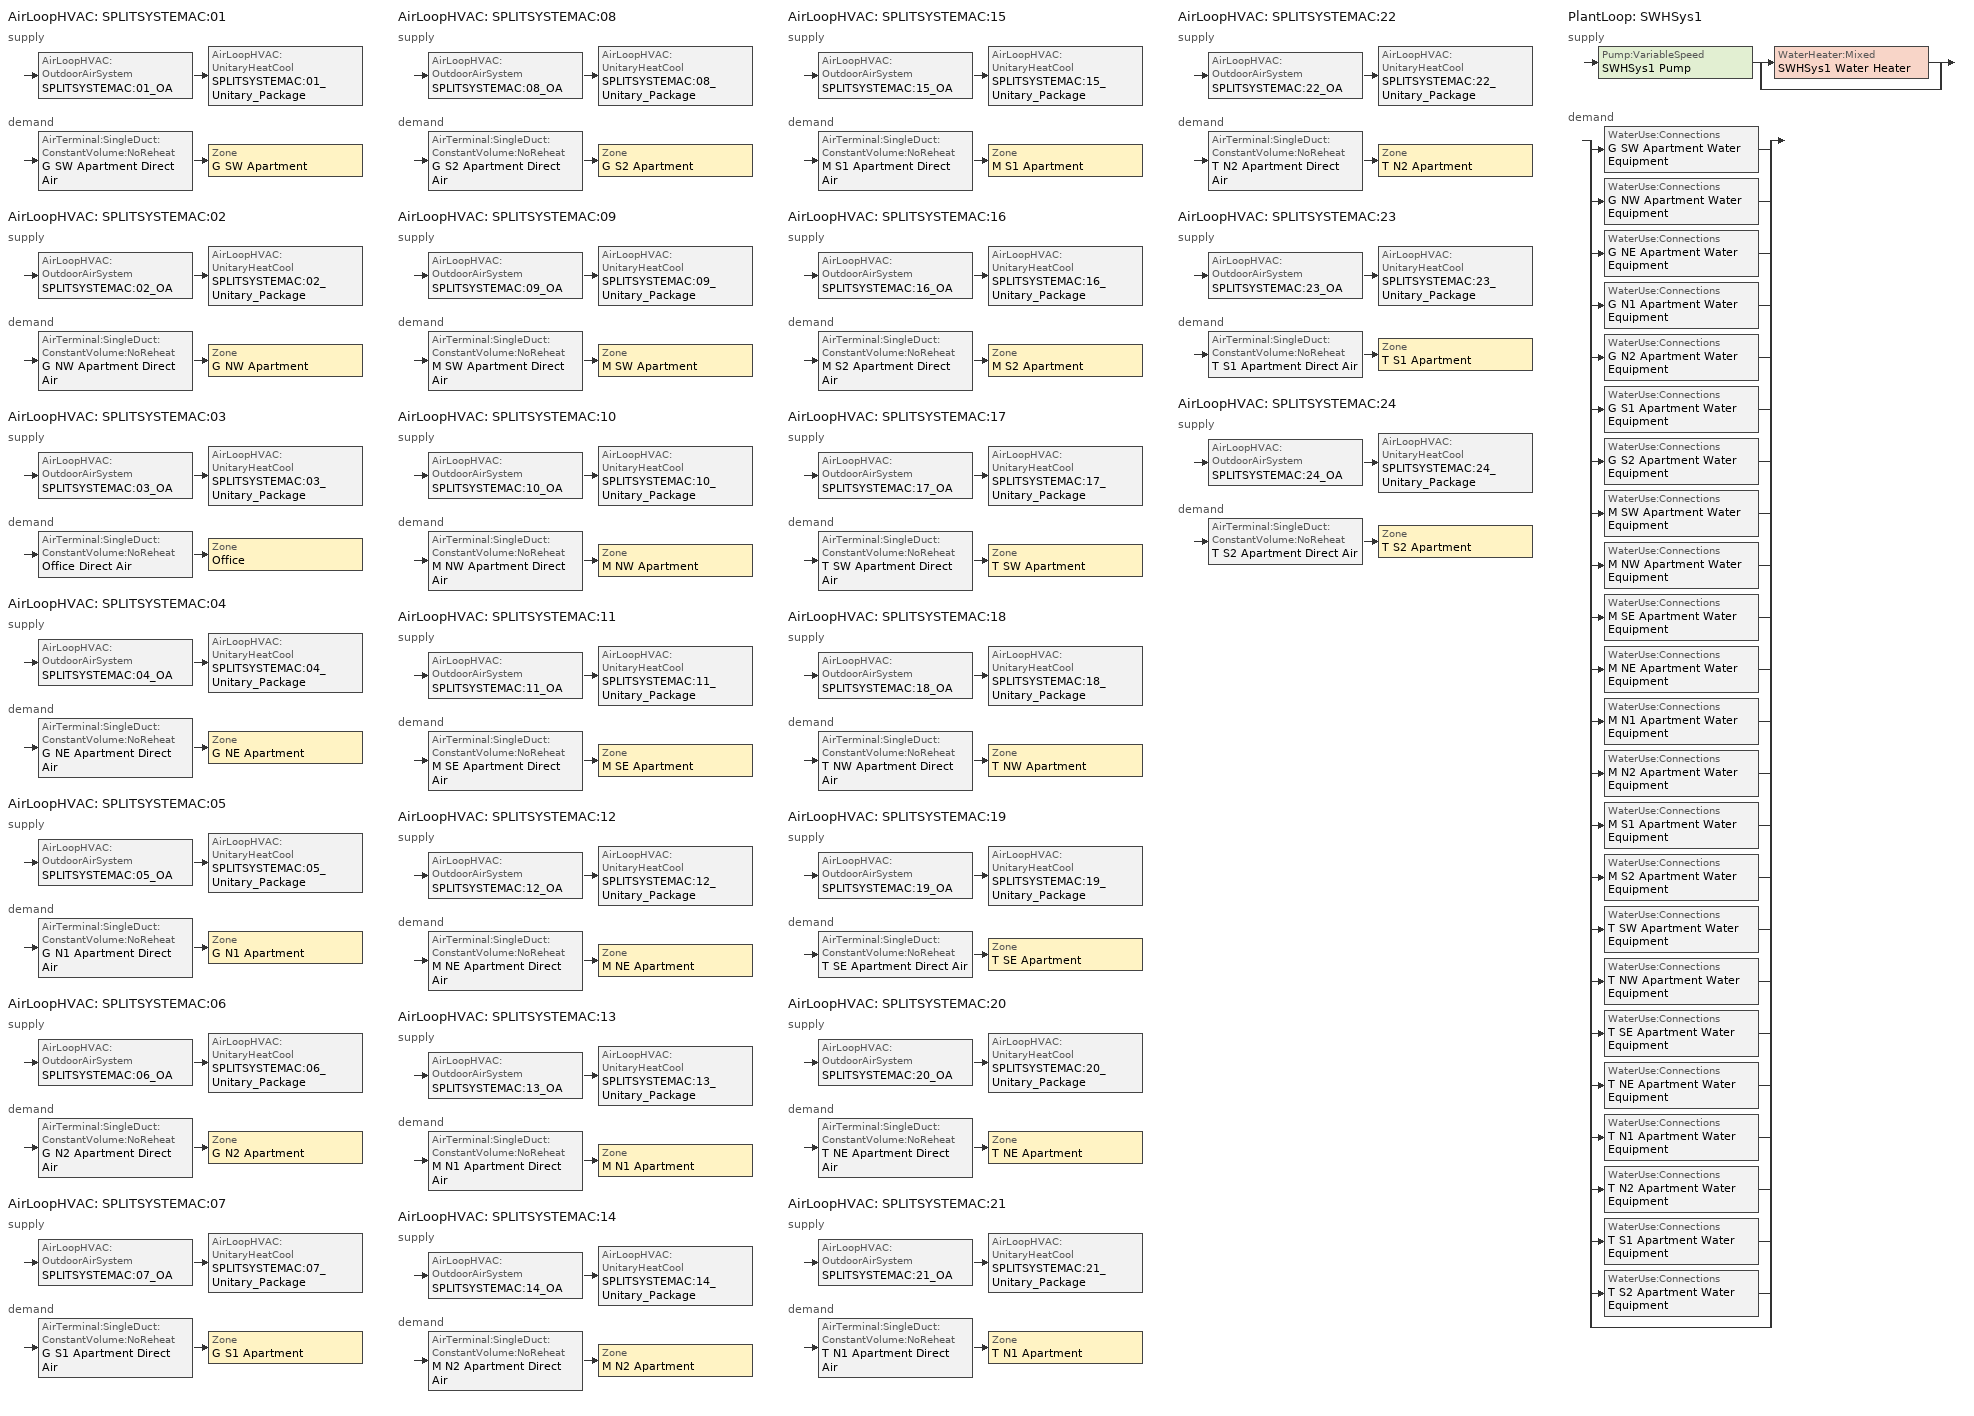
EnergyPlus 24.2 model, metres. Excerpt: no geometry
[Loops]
AirLoopHVAC 'SPLITSYSTEMAC:01'
 supply: AirLoopHVAC:OutdoorAirSystem 'SPLITSYSTEMAC:01_OA' > AirLoopHVAC:UnitaryHeatCool 'SPLITSYSTEMAC:01_Unitary_Package'
 demand: AirTerminal:SingleDuct:ConstantVolume:NoReheat 'G SW Apartment Direct Air' > Zone 'G SW Apartment'
AirLoopHVAC 'SPLITSYSTEMAC:02'
 supply: AirLoopHVAC:OutdoorAirSystem 'SPLITSYSTEMAC:02_OA' > AirLoopHVAC:UnitaryHeatCool 'SPLITSYSTEMAC:02_Unitary_Package'
 demand: AirTerminal:SingleDuct:ConstantVolume:NoReheat 'G NW Apartment Direct Air' > Zone 'G NW Apartment'
AirLoopHVAC 'SPLITSYSTEMAC:03'
 supply: AirLoopHVAC:OutdoorAirSystem 'SPLITSYSTEMAC:03_OA' > AirLoopHVAC:UnitaryHeatCool 'SPLITSYSTEMAC:03_Unitary_Package'
 demand: AirTerminal:SingleDuct:ConstantVolume:NoReheat 'Office Direct Air' > Zone 'Office'
AirLoopHVAC 'SPLITSYSTEMAC:04'
 supply: AirLoopHVAC:OutdoorAirSystem 'SPLITSYSTEMAC:04_OA' > AirLoopHVAC:UnitaryHeatCool 'SPLITSYSTEMAC:04_Unitary_Package'
 demand: AirTerminal:SingleDuct:ConstantVolume:NoReheat 'G NE Apartment Direct Air' > Zone 'G NE Apartment'
AirLoopHVAC 'SPLITSYSTEMAC:05'
 supply: AirLoopHVAC:OutdoorAirSystem 'SPLITSYSTEMAC:05_OA' > AirLoopHVAC:UnitaryHeatCool 'SPLITSYSTEMAC:05_Unitary_Package'
 demand: AirTerminal:SingleDuct:ConstantVolume:NoReheat 'G N1 Apartment Direct Air' > Zone 'G N1 Apartment'
AirLoopHVAC 'SPLITSYSTEMAC:06'
 supply: AirLoopHVAC:OutdoorAirSystem 'SPLITSYSTEMAC:06_OA' > AirLoopHVAC:UnitaryHeatCool 'SPLITSYSTEMAC:06_Unitary_Package'
 demand: AirTerminal:SingleDuct:ConstantVolume:NoReheat 'G N2 Apartment Direct Air' > Zone 'G N2 Apartment'
AirLoopHVAC 'SPLITSYSTEMAC:07'
 supply: AirLoopHVAC:OutdoorAirSystem 'SPLITSYSTEMAC:07_OA' > AirLoopHVAC:UnitaryHeatCool 'SPLITSYSTEMAC:07_Unitary_Package'
 demand: AirTerminal:SingleDuct:ConstantVolume:NoReheat 'G S1 Apartment Direct Air' > Zone 'G S1 Apartment'
AirLoopHVAC 'SPLITSYSTEMAC:08'
 supply: AirLoopHVAC:OutdoorAirSystem 'SPLITSYSTEMAC:08_OA' > AirLoopHVAC:UnitaryHeatCool 'SPLITSYSTEMAC:08_Unitary_Package'
 demand: AirTerminal:SingleDuct:ConstantVolume:NoReheat 'G S2 Apartment Direct Air' > Zone 'G S2 Apartment'
AirLoopHVAC 'SPLITSYSTEMAC:09'
 supply: AirLoopHVAC:OutdoorAirSystem 'SPLITSYSTEMAC:09_OA' > AirLoopHVAC:UnitaryHeatCool 'SPLITSYSTEMAC:09_Unitary_Package'
 demand: AirTerminal:SingleDuct:ConstantVolume:NoReheat 'M SW Apartment Direct Air' > Zone 'M SW Apartment'
AirLoopHVAC 'SPLITSYSTEMAC:10'
 supply: AirLoopHVAC:OutdoorAirSystem 'SPLITSYSTEMAC:10_OA' > AirLoopHVAC:UnitaryHeatCool 'SPLITSYSTEMAC:10_Unitary_Package'
 demand: AirTerminal:SingleDuct:ConstantVolume:NoReheat 'M NW Apartment Direct Air' > Zone 'M NW Apartment'
AirLoopHVAC 'SPLITSYSTEMAC:11'
 supply: AirLoopHVAC:OutdoorAirSystem 'SPLITSYSTEMAC:11_OA' > AirLoopHVAC:UnitaryHeatCool 'SPLITSYSTEMAC:11_Unitary_Package'
 demand: AirTerminal:SingleDuct:ConstantVolume:NoReheat 'M SE Apartment Direct Air' > Zone 'M SE Apartment'
AirLoopHVAC 'SPLITSYSTEMAC:12'
 supply: AirLoopHVAC:OutdoorAirSystem 'SPLITSYSTEMAC:12_OA' > AirLoopHVAC:UnitaryHeatCool 'SPLITSYSTEMAC:12_Unitary_Package'
 demand: AirTerminal:SingleDuct:ConstantVolume:NoReheat 'M NE Apartment Direct Air' > Zone 'M NE Apartment'
AirLoopHVAC 'SPLITSYSTEMAC:13'
 supply: AirLoopHVAC:OutdoorAirSystem 'SPLITSYSTEMAC:13_OA' > AirLoopHVAC:UnitaryHeatCool 'SPLITSYSTEMAC:13_Unitary_Package'
 demand: AirTerminal:SingleDuct:ConstantVolume:NoReheat 'M N1 Apartment Direct Air' > Zone 'M N1 Apartment'
AirLoopHVAC 'SPLITSYSTEMAC:14'
 supply: AirLoopHVAC:OutdoorAirSystem 'SPLITSYSTEMAC:14_OA' > AirLoopHVAC:UnitaryHeatCool 'SPLITSYSTEMAC:14_Unitary_Package'
 demand: AirTerminal:SingleDuct:ConstantVolume:NoReheat 'M N2 Apartment Direct Air' > Zone 'M N2 Apartment'
AirLoopHVAC 'SPLITSYSTEMAC:15'
 supply: AirLoopHVAC:OutdoorAirSystem 'SPLITSYSTEMAC:15_OA' > AirLoopHVAC:UnitaryHeatCool 'SPLITSYSTEMAC:15_Unitary_Package'
 demand: AirTerminal:SingleDuct:ConstantVolume:NoReheat 'M S1 Apartment Direct Air' > Zone 'M S1 Apartment'
AirLoopHVAC 'SPLITSYSTEMAC:16'
 supply: AirLoopHVAC:OutdoorAirSystem 'SPLITSYSTEMAC:16_OA' > AirLoopHVAC:UnitaryHeatCool 'SPLITSYSTEMAC:16_Unitary_Package'
 demand: AirTerminal:SingleDuct:ConstantVolume:NoReheat 'M S2 Apartment Direct Air' > Zone 'M S2 Apartment'
AirLoopHVAC 'SPLITSYSTEMAC:17'
 supply: AirLoopHVAC:OutdoorAirSystem 'SPLITSYSTEMAC:17_OA' > AirLoopHVAC:UnitaryHeatCool 'SPLITSYSTEMAC:17_Unitary_Package'
 demand: AirTerminal:SingleDuct:ConstantVolume:NoReheat 'T SW Apartment Direct Air' > Zone 'T SW Apartment'
AirLoopHVAC 'SPLITSYSTEMAC:18'
 supply: AirLoopHVAC:OutdoorAirSystem 'SPLITSYSTEMAC:18_OA' > AirLoopHVAC:UnitaryHeatCool 'SPLITSYSTEMAC:18_Unitary_Package'
 demand: AirTerminal:SingleDuct:ConstantVolume:NoReheat 'T NW Apartment Direct Air' > Zone 'T NW Apartment'
AirLoopHVAC 'SPLITSYSTEMAC:19'
 supply: AirLoopHVAC:OutdoorAirSystem 'SPLITSYSTEMAC:19_OA' > AirLoopHVAC:UnitaryHeatCool 'SPLITSYSTEMAC:19_Unitary_Package'
 demand: AirTerminal:SingleDuct:ConstantVolume:NoReheat 'T SE Apartment Direct Air' > Zone 'T SE Apartment'
AirLoopHVAC 'SPLITSYSTEMAC:20'
 supply: AirLoopHVAC:OutdoorAirSystem 'SPLITSYSTEMAC:20_OA' > AirLoopHVAC:UnitaryHeatCool 'SPLITSYSTEMAC:20_Unitary_Package'
 demand: AirTerminal:SingleDuct:ConstantVolume:NoReheat 'T NE Apartment Direct Air' > Zone 'T NE Apartment'
AirLoopHVAC 'SPLITSYSTEMAC:21'
 supply: AirLoopHVAC:OutdoorAirSystem 'SPLITSYSTEMAC:21_OA' > AirLoopHVAC:UnitaryHeatCool 'SPLITSYSTEMAC:21_Unitary_Package'
 demand: AirTerminal:SingleDuct:ConstantVolume:NoReheat 'T N1 Apartment Direct Air' > Zone 'T N1 Apartment'
AirLoopHVAC 'SPLITSYSTEMAC:22'
 supply: AirLoopHVAC:OutdoorAirSystem 'SPLITSYSTEMAC:22_OA' > AirLoopHVAC:UnitaryHeatCool 'SPLITSYSTEMAC:22_Unitary_Package'
 demand: AirTerminal:SingleDuct:ConstantVolume:NoReheat 'T N2 Apartment Direct Air' > Zone 'T N2 Apartment'
AirLoopHVAC 'SPLITSYSTEMAC:23'
 supply: AirLoopHVAC:OutdoorAirSystem 'SPLITSYSTEMAC:23_OA' > AirLoopHVAC:UnitaryHeatCool 'SPLITSYSTEMAC:23_Unitary_Package'
 demand: AirTerminal:SingleDuct:ConstantVolume:NoReheat 'T S1 Apartment Direct Air' > Zone 'T S1 Apartment'
AirLoopHVAC 'SPLITSYSTEMAC:24'
 supply: AirLoopHVAC:OutdoorAirSystem 'SPLITSYSTEMAC:24_OA' > AirLoopHVAC:UnitaryHeatCool 'SPLITSYSTEMAC:24_Unitary_Package'
 demand: AirTerminal:SingleDuct:ConstantVolume:NoReheat 'T S2 Apartment Direct Air' > Zone 'T S2 Apartment'
PlantLoop 'SWHSys1'
 supply: Pump:VariableSpeed 'SWHSys1 Pump' > split
  | WaterHeater:Mixed 'SWHSys1 Water Heater'
  | bypass
 demand: split
  | WaterUse:Connections 'G SW Apartment Water Equipment'
  | WaterUse:Connections 'G NW Apartment Water Equipment'
  | WaterUse:Connections 'G NE Apartment Water Equipment'
  | WaterUse:Connections 'G N1 Apartment Water Equipment'
  | WaterUse:Connections 'G N2 Apartment Water Equipment'
  | WaterUse:Connections 'G S1 Apartment Water Equipment'
  | WaterUse:Connections 'G S2 Apartment Water Equipment'
  | WaterUse:Connections 'M SW Apartment Water Equipment'
  | WaterUse:Connections 'M NW Apartment Water Equipment'
  | WaterUse:Connections 'M SE Apartment Water Equipment'
  | WaterUse:Connections 'M NE Apartment Water Equipment'
  | WaterUse:Connections 'M N1 Apartment Water Equipment'
  | WaterUse:Connections 'M N2 Apartment Water Equipment'
  | WaterUse:Connections 'M S1 Apartment Water Equipment'
  | WaterUse:Connections 'M S2 Apartment Water Equipment'
  | WaterUse:Connections 'T SW Apartment Water Equipment'
  | WaterUse:Connections 'T NW Apartment Water Equipment'
  | WaterUse:Connections 'T SE Apartment Water Equipment'
  | WaterUse:Connections 'T NE Apartment Water Equipment'
  | WaterUse:Connections 'T N1 Apartment Water Equipment'
  | WaterUse:Connections 'T N2 Apartment Water Equipment'
  | WaterUse:Connections 'T S1 Apartment Water Equipment'
  | WaterUse:Connections 'T S2 Apartment Water Equipment'
  | bypass
[AirLoopHVAC] Design supply air flow rate=Autosize
SPLITSYSTEMAC:01; SPLITSYSTEMAC:02; SPLITSYSTEMAC:03; SPLITSYSTEMAC:04; SPLITSYSTEMAC:05; SPLITSYSTEMAC:06; SPLITSYSTEMAC:07; SPLITSYSTEMAC:08; SPLITSYSTEMAC:09; SPLITSYSTEMAC:10; SPLITSYSTEMAC:11; SPLITSYSTEMAC:12; SPLITSYSTEMAC:13; SPLITSYSTEMAC:14; SPLITSYSTEMAC:15; SPLITSYSTEMAC:16; SPLITSYSTEMAC:17; SPLITSYSTEMAC:18; SPLITSYSTEMAC:19; SPLITSYSTEMAC:20; SPLITSYSTEMAC:21; SPLITSYSTEMAC:22; SPLITSYSTEMAC:23; SPLITSYSTEMAC:24
[AirLoopHVAC:UnitaryHeatCool] Availability schedule=ALWAYS_ON; Cooling supply air flow rate=Autosize; Dehumidification control type=None; Fan placement=BlowThrough; Heating supply air flow rate=Autosize; Maximum supply air temperature=Autosize; No load supply air flow rate=Autosize
Name | Controlling zone or thermostat location | Cooling coil | Heating coil | Supply air fan operating mode schedule | Supply fan
SPLITSYSTEMAC:01_Unitary_Package | G SW Apartment | SPLITSYSTEMAC:01_Unitary_Package_CoolCoil | SPLITSYSTEMAC:01_Unitary_Package_HeatCoil | Apt_Operation | SPLITSYSTEMAC:01_Unitary_Package_fan
SPLITSYSTEMAC:02_Unitary_Package | G NW Apartment | SPLITSYSTEMAC:02_Unitary_Package_CoolCoil | SPLITSYSTEMAC:02_Unitary_Package_HeatCoil | Apt_Operation | SPLITSYSTEMAC:02_Unitary_Package_fan
SPLITSYSTEMAC:03_Unitary_Package | Office | SPLITSYSTEMAC:03_Unitary_Package_CoolCoil | SPLITSYSTEMAC:03_Unitary_Package_HeatCoil | Office_Operation | SPLITSYSTEMAC:03_Unitary_Package_fan
SPLITSYSTEMAC:04_Unitary_Package | G NE Apartment | SPLITSYSTEMAC:04_Unitary_Package_CoolCoil | SPLITSYSTEMAC:04_Unitary_Package_HeatCoil | Apt_Operation | SPLITSYSTEMAC:04_Unitary_Package_fan
SPLITSYSTEMAC:05_Unitary_Package | G N1 Apartment | SPLITSYSTEMAC:05_Unitary_Package_CoolCoil | SPLITSYSTEMAC:05_Unitary_Package_HeatCoil | Apt_Operation | SPLITSYSTEMAC:05_Unitary_Package_fan
SPLITSYSTEMAC:06_Unitary_Package | G N2 Apartment | SPLITSYSTEMAC:06_Unitary_Package_CoolCoil | SPLITSYSTEMAC:06_Unitary_Package_HeatCoil | Apt_Operation | SPLITSYSTEMAC:06_Unitary_Package_fan
SPLITSYSTEMAC:07_Unitary_Package | G S1 Apartment | SPLITSYSTEMAC:07_Unitary_Package_CoolCoil | SPLITSYSTEMAC:07_Unitary_Package_HeatCoil | Apt_Operation | SPLITSYSTEMAC:07_Unitary_Package_fan
SPLITSYSTEMAC:08_Unitary_Package | G S2 Apartment | SPLITSYSTEMAC:08_Unitary_Package_CoolCoil | SPLITSYSTEMAC:08_Unitary_Package_HeatCoil | Apt_Operation | SPLITSYSTEMAC:08_Unitary_Package_fan
SPLITSYSTEMAC:09_Unitary_Package | M SW Apartment | SPLITSYSTEMAC:09_Unitary_Package_CoolCoil | SPLITSYSTEMAC:09_Unitary_Package_HeatCoil | Apt_Operation | SPLITSYSTEMAC:09_Unitary_Package_fan
SPLITSYSTEMAC:10_Unitary_Package | M NW Apartment | SPLITSYSTEMAC:10_Unitary_Package_CoolCoil | SPLITSYSTEMAC:10_Unitary_Package_HeatCoil | Apt_Operation | SPLITSYSTEMAC:10_Unitary_Package_fan
SPLITSYSTEMAC:11_Unitary_Package | M SE Apartment | SPLITSYSTEMAC:11_Unitary_Package_CoolCoil | SPLITSYSTEMAC:11_Unitary_Package_HeatCoil | Apt_Operation | SPLITSYSTEMAC:11_Unitary_Package_fan
SPLITSYSTEMAC:12_Unitary_Package | M NE Apartment | SPLITSYSTEMAC:12_Unitary_Package_CoolCoil | SPLITSYSTEMAC:12_Unitary_Package_HeatCoil | Apt_Operation | SPLITSYSTEMAC:12_Unitary_Package_fan
SPLITSYSTEMAC:13_Unitary_Package | M N1 Apartment | SPLITSYSTEMAC:13_Unitary_Package_CoolCoil | SPLITSYSTEMAC:13_Unitary_Package_HeatCoil | Apt_Operation | SPLITSYSTEMAC:13_Unitary_Package_fan
SPLITSYSTEMAC:14_Unitary_Package | M N2 Apartment | SPLITSYSTEMAC:14_Unitary_Package_CoolCoil | SPLITSYSTEMAC:14_Unitary_Package_HeatCoil | Apt_Operation | SPLITSYSTEMAC:14_Unitary_Package_fan
SPLITSYSTEMAC:15_Unitary_Package | M S1 Apartment | SPLITSYSTEMAC:15_Unitary_Package_CoolCoil | SPLITSYSTEMAC:15_Unitary_Package_HeatCoil | Apt_Operation | SPLITSYSTEMAC:15_Unitary_Package_fan
SPLITSYSTEMAC:16_Unitary_Package | M S2 Apartment | SPLITSYSTEMAC:16_Unitary_Package_CoolCoil | SPLITSYSTEMAC:16_Unitary_Package_HeatCoil | Apt_Operation | SPLITSYSTEMAC:16_Unitary_Package_fan
SPLITSYSTEMAC:17_Unitary_Package | T SW Apartment | SPLITSYSTEMAC:17_Unitary_Package_CoolCoil | SPLITSYSTEMAC:17_Unitary_Package_HeatCoil | Apt_Operation | SPLITSYSTEMAC:17_Unitary_Package_fan
SPLITSYSTEMAC:18_Unitary_Package | T NW Apartment | SPLITSYSTEMAC:18_Unitary_Package_CoolCoil | SPLITSYSTEMAC:18_Unitary_Package_HeatCoil | Apt_Operation | SPLITSYSTEMAC:18_Unitary_Package_fan
SPLITSYSTEMAC:19_Unitary_Package | T SE Apartment | SPLITSYSTEMAC:19_Unitary_Package_CoolCoil | SPLITSYSTEMAC:19_Unitary_Package_HeatCoil | Apt_Operation | SPLITSYSTEMAC:19_Unitary_Package_fan
SPLITSYSTEMAC:20_Unitary_Package | T NE Apartment | SPLITSYSTEMAC:20_Unitary_Package_CoolCoil | SPLITSYSTEMAC:20_Unitary_Package_HeatCoil | Apt_Operation | SPLITSYSTEMAC:20_Unitary_Package_fan
SPLITSYSTEMAC:21_Unitary_Package | T N1 Apartment | SPLITSYSTEMAC:21_Unitary_Package_CoolCoil | SPLITSYSTEMAC:21_Unitary_Package_HeatCoil | Apt_Operation | SPLITSYSTEMAC:21_Unitary_Package_fan
SPLITSYSTEMAC:22_Unitary_Package | T N2 Apartment | SPLITSYSTEMAC:22_Unitary_Package_CoolCoil | SPLITSYSTEMAC:22_Unitary_Package_HeatCoil | Apt_Operation | SPLITSYSTEMAC:22_Unitary_Package_fan
SPLITSYSTEMAC:23_Unitary_Package | T S1 Apartment | SPLITSYSTEMAC:23_Unitary_Package_CoolCoil | SPLITSYSTEMAC:23_Unitary_Package_HeatCoil | Apt_Operation | SPLITSYSTEMAC:23_Unitary_Package_fan
SPLITSYSTEMAC:24_Unitary_Package | T S2 Apartment | SPLITSYSTEMAC:24_Unitary_Package_CoolCoil | SPLITSYSTEMAC:24_Unitary_Package_HeatCoil | Apt_Operation | SPLITSYSTEMAC:24_Unitary_Package_fan
[AirTerminal:SingleDuct:ConstantVolume:NoReheat] Availability schedule=ALWAYS_ON; Maximum air flow rate=Autosize
G N1 Apartment Direct Air; G N2 Apartment Direct Air; G NE Apartment Direct Air; G NW Apartment Direct Air; G S1 Apartment Direct Air; G S2 Apartment Direct Air; G SW Apartment Direct Air; M N1 Apartment Direct Air; M N2 Apartment Direct Air; M NE Apartment Direct Air; M NW Apartment Direct Air; M S1 Apartment Direct Air; M S2 Apartment Direct Air; M SE Apartment Direct Air; M SW Apartment Direct Air; Office Direct Air; T N1 Apartment Direct Air; T N2 Apartment Direct Air; T NE Apartment Direct Air; T NW Apartment Direct Air; T S1 Apartment Direct Air; T S2 Apartment Direct Air; T SE Apartment Direct Air; T SW Apartment Direct Air
[Coil:Cooling:DX:SingleSpeed] 2023 rated evaporator fan power per volume flow rate=934.4; Availability schedule=ALWAYS_ON; Energy input ratio function of flow fraction curve=ConstantCubic; Energy input ratio function of temperature curve=Cool-EIR-fT; Gross rated cooling cop=3.66668; Gross rated sensible heat ratio=Autosize; Gross rated total cooling capacity=Autosize; Part load fraction correlation curve=Cool-PLF-fPLR; Rated air flow rate=Autosize; Total cooling capacity function of flow fraction curve=ConstantCubic; Total cooling capacity function of temperature curve=Cool-Cap-fT
SPLITSYSTEMAC:01_Unitary_Package_CoolCoil; SPLITSYSTEMAC:02_Unitary_Package_CoolCoil; SPLITSYSTEMAC:03_Unitary_Package_CoolCoil; SPLITSYSTEMAC:04_Unitary_Package_CoolCoil; SPLITSYSTEMAC:05_Unitary_Package_CoolCoil; SPLITSYSTEMAC:06_Unitary_Package_CoolCoil; SPLITSYSTEMAC:07_Unitary_Package_CoolCoil; SPLITSYSTEMAC:08_Unitary_Package_CoolCoil; SPLITSYSTEMAC:09_Unitary_Package_CoolCoil; SPLITSYSTEMAC:10_Unitary_Package_CoolCoil; SPLITSYSTEMAC:11_Unitary_Package_CoolCoil; SPLITSYSTEMAC:12_Unitary_Package_CoolCoil; SPLITSYSTEMAC:13_Unitary_Package_CoolCoil; SPLITSYSTEMAC:14_Unitary_Package_CoolCoil; SPLITSYSTEMAC:15_Unitary_Package_CoolCoil; SPLITSYSTEMAC:16_Unitary_Package_CoolCoil; SPLITSYSTEMAC:17_Unitary_Package_CoolCoil; SPLITSYSTEMAC:18_Unitary_Package_CoolCoil; SPLITSYSTEMAC:19_Unitary_Package_CoolCoil; SPLITSYSTEMAC:20_Unitary_Package_CoolCoil; SPLITSYSTEMAC:21_Unitary_Package_CoolCoil; SPLITSYSTEMAC:22_Unitary_Package_CoolCoil; SPLITSYSTEMAC:23_Unitary_Package_CoolCoil; SPLITSYSTEMAC:24_Unitary_Package_CoolCoil
[Coil:Heating:Fuel] Availability schedule=ALWAYS_ON; Burner efficiency=0.8; Fuel type=NaturalGas; Nominal capacity=Autosize
SPLITSYSTEMAC:01_Unitary_Package_HeatCoil; SPLITSYSTEMAC:02_Unitary_Package_HeatCoil; SPLITSYSTEMAC:03_Unitary_Package_HeatCoil; SPLITSYSTEMAC:04_Unitary_Package_HeatCoil; SPLITSYSTEMAC:05_Unitary_Package_HeatCoil; SPLITSYSTEMAC:06_Unitary_Package_HeatCoil; SPLITSYSTEMAC:07_Unitary_Package_HeatCoil; SPLITSYSTEMAC:08_Unitary_Package_HeatCoil; SPLITSYSTEMAC:09_Unitary_Package_HeatCoil; SPLITSYSTEMAC:10_Unitary_Package_HeatCoil; SPLITSYSTEMAC:11_Unitary_Package_HeatCoil; SPLITSYSTEMAC:12_Unitary_Package_HeatCoil; SPLITSYSTEMAC:13_Unitary_Package_HeatCoil; SPLITSYSTEMAC:14_Unitary_Package_HeatCoil; SPLITSYSTEMAC:15_Unitary_Package_HeatCoil; SPLITSYSTEMAC:16_Unitary_Package_HeatCoil; SPLITSYSTEMAC:17_Unitary_Package_HeatCoil; SPLITSYSTEMAC:18_Unitary_Package_HeatCoil; SPLITSYSTEMAC:19_Unitary_Package_HeatCoil; SPLITSYSTEMAC:20_Unitary_Package_HeatCoil; SPLITSYSTEMAC:21_Unitary_Package_HeatCoil; SPLITSYSTEMAC:22_Unitary_Package_HeatCoil; SPLITSYSTEMAC:23_Unitary_Package_HeatCoil; SPLITSYSTEMAC:24_Unitary_Package_HeatCoil
[Controller:OutdoorAir] Economizer control action type=ModulateFlow; Economizer control type=NoEconomizer; Economizer maximum limit dry bulb temperature=28; Economizer maximum limit enthalpy=64000; Economizer minimum limit dry bulb temperature=-100; Lockout type=NoLockout; Maximum outdoor air flow rate=Autosize; Minimum limit type=FixedMinimum; Minimum outdoor air flow rate=Autosize
Name | Minimum outdoor air schedule
SPLITSYSTEMAC:01_OA_Controller; SPLITSYSTEMAC:02_OA_Controller; SPLITSYSTEMAC:04_OA_Controller; SPLITSYSTEMAC:05_OA_Controller; SPLITSYSTEMAC:06_OA_Controller; SPLITSYSTEMAC:07_OA_Controller; SPLITSYSTEMAC:08_OA_Controller; SPLITSYSTEMAC:09_OA_Controller; SPLITSYSTEMAC:10_OA_Controller; SPLITSYSTEMAC:11_OA_Controller; SPLITSYSTEMAC:12_OA_Controller; SPLITSYSTEMAC:13_OA_Controller; SPLITSYSTEMAC:14_OA_Controller; SPLITSYSTEMAC:15_OA_Controller; SPLITSYSTEMAC:16_OA_Controller; SPLITSYSTEMAC:17_OA_Controller; SPLITSYSTEMAC:18_OA_Controller; SPLITSYSTEMAC:19_OA_Controller; SPLITSYSTEMAC:20_OA_Controller; SPLITSYSTEMAC:21_OA_Controller; SPLITSYSTEMAC:22_OA_Controller; SPLITSYSTEMAC:23_OA_Controller; SPLITSYSTEMAC:24_OA_Controller | MinOA_Sched
SPLITSYSTEMAC:03_OA_Controller | Office_Operation
[DesignSpecification:OutdoorAir]
Name | Outdoor air flow per person | Outdoor air flow per zone | Outdoor air flow per zone floor area | Outdoor air method
SZ DSOA G N1 Apartment; SZ DSOA G N2 Apartment; SZ DSOA G NE Apartment; SZ DSOA G NW Apartment; SZ DSOA G S1 Apartment; SZ DSOA G S2 Apartment; SZ DSOA G SW Apartment; SZ DSOA M N1 Apartment; SZ DSOA M N2 Apartment; SZ DSOA M NE Apartment; SZ DSOA M NW Apartment; SZ DSOA M S1 Apartment; SZ DSOA M S2 Apartment; SZ DSOA M SE Apartment; SZ DSOA M SW Apartment; SZ DSOA T N1 Apartment; SZ DSOA T N2 Apartment; SZ DSOA T NE Apartment; SZ DSOA T NW Apartment; SZ DSOA T S1 Apartment; SZ DSOA T S2 Apartment; SZ DSOA T SE Apartment; SZ DSOA T SW Apartment | 0 | 0.04248 | 0 | Flow/Zone
SZ DSOA Office | 0.01 |  |  | Flow/Person
[Fan:OnOff] Availability schedule=ALWAYS_ON; End use subcategory=Unitary Fans; Fan total efficiency=0.53625; Maximum flow rate=Autosize; Motor efficiency=0.825; Motor in airstream fraction=1; Pressure rise=622
SPLITSYSTEMAC:01_Unitary_Package_fan; SPLITSYSTEMAC:02_Unitary_Package_fan; SPLITSYSTEMAC:03_Unitary_Package_fan; SPLITSYSTEMAC:04_Unitary_Package_fan; SPLITSYSTEMAC:05_Unitary_Package_fan; SPLITSYSTEMAC:06_Unitary_Package_fan; SPLITSYSTEMAC:07_Unitary_Package_fan; SPLITSYSTEMAC:08_Unitary_Package_fan; SPLITSYSTEMAC:09_Unitary_Package_fan; SPLITSYSTEMAC:10_Unitary_Package_fan; SPLITSYSTEMAC:11_Unitary_Package_fan; SPLITSYSTEMAC:12_Unitary_Package_fan; SPLITSYSTEMAC:13_Unitary_Package_fan; SPLITSYSTEMAC:14_Unitary_Package_fan; SPLITSYSTEMAC:15_Unitary_Package_fan; SPLITSYSTEMAC:16_Unitary_Package_fan; SPLITSYSTEMAC:17_Unitary_Package_fan; SPLITSYSTEMAC:18_Unitary_Package_fan; SPLITSYSTEMAC:19_Unitary_Package_fan; SPLITSYSTEMAC:20_Unitary_Package_fan; SPLITSYSTEMAC:21_Unitary_Package_fan; SPLITSYSTEMAC:22_Unitary_Package_fan; SPLITSYSTEMAC:23_Unitary_Package_fan; SPLITSYSTEMAC:24_Unitary_Package_fan
[PlantEquipmentList]
SWHSys1 Equipment List: SWHSys1 Water Heater, WaterHeater:Mixed
[PlantEquipmentOperation:HeatingLoad]
SWHSys1 Operation Scheme: Load range 1 lower limit=0; Load range 1 upper limit=1e+15; Range 1 equipment list=SWHSys1 Equipment List
[PlantEquipmentOperationSchemes]
SWHSys1 Loop Operation Scheme List: Control scheme 1=SWHSys1 Operation Scheme; Control scheme 1 schedule=ALWAYS_ON
[PlantLoop]
SWHSys1: Fluid type=Water; Load distribution scheme=Optimal; Maximum loop flow rate=Autosize; Maximum loop temperature=60; Minimum loop flow rate=0; Minimum loop temperature=10; Plant equipment operation scheme=SWHSys1 Loop Operation Scheme List; Plant loop volume=Autocalculate
[Pump:VariableSpeed]
SWHSys1 Pump: Design maximum flow rate=Autosize; Design minimum flow rate=0; Design power consumption=Autosize; Design pump head=0.01; Fraction of motor inefficiencies to fluid stream=0; Motor efficiency=1; Pump control type=Intermittent; Coefficient 1 of the part load performance curve=0; Coefficient 2 of the part load performance curve=1; Coefficient 3 of the part load performance curve=0; Coefficient 4 of the part load performance curve=0
[SetpointManager:MixedAir] Control variable=Temperature
Name | Setpoint node or nodelist
SPLITSYSTEMAC:01_OAMixed Air Temp Manager | OA-SPLITSYSTEMAC:01_Unitary_PackageNode
SPLITSYSTEMAC:02_OAMixed Air Temp Manager | OA-SPLITSYSTEMAC:02_Unitary_PackageNode
SPLITSYSTEMAC:03_OAMixed Air Temp Manager | OA-SPLITSYSTEMAC:03_Unitary_PackageNode
SPLITSYSTEMAC:04_OAMixed Air Temp Manager | OA-SPLITSYSTEMAC:04_Unitary_PackageNode
SPLITSYSTEMAC:05_OAMixed Air Temp Manager | OA-SPLITSYSTEMAC:05_Unitary_PackageNode
SPLITSYSTEMAC:06_OAMixed Air Temp Manager | OA-SPLITSYSTEMAC:06_Unitary_PackageNode
SPLITSYSTEMAC:07_OAMixed Air Temp Manager | OA-SPLITSYSTEMAC:07_Unitary_PackageNode
SPLITSYSTEMAC:08_OAMixed Air Temp Manager | OA-SPLITSYSTEMAC:08_Unitary_PackageNode
SPLITSYSTEMAC:09_OAMixed Air Temp Manager | OA-SPLITSYSTEMAC:09_Unitary_PackageNode
SPLITSYSTEMAC:10_OAMixed Air Temp Manager | OA-SPLITSYSTEMAC:10_Unitary_PackageNode
SPLITSYSTEMAC:11_OAMixed Air Temp Manager | OA-SPLITSYSTEMAC:11_Unitary_PackageNode
SPLITSYSTEMAC:12_OAMixed Air Temp Manager | OA-SPLITSYSTEMAC:12_Unitary_PackageNode
SPLITSYSTEMAC:13_OAMixed Air Temp Manager | OA-SPLITSYSTEMAC:13_Unitary_PackageNode
SPLITSYSTEMAC:14_OAMixed Air Temp Manager | OA-SPLITSYSTEMAC:14_Unitary_PackageNode
SPLITSYSTEMAC:15_OAMixed Air Temp Manager | OA-SPLITSYSTEMAC:15_Unitary_PackageNode
SPLITSYSTEMAC:16_OAMixed Air Temp Manager | OA-SPLITSYSTEMAC:16_Unitary_PackageNode
SPLITSYSTEMAC:17_OAMixed Air Temp Manager | OA-SPLITSYSTEMAC:17_Unitary_PackageNode
SPLITSYSTEMAC:18_OAMixed Air Temp Manager | OA-SPLITSYSTEMAC:18_Unitary_PackageNode
SPLITSYSTEMAC:19_OAMixed Air Temp Manager | OA-SPLITSYSTEMAC:19_Unitary_PackageNode
SPLITSYSTEMAC:20_OAMixed Air Temp Manager | OA-SPLITSYSTEMAC:20_Unitary_PackageNode
SPLITSYSTEMAC:21_OAMixed Air Temp Manager | OA-SPLITSYSTEMAC:21_Unitary_PackageNode
SPLITSYSTEMAC:22_OAMixed Air Temp Manager | OA-SPLITSYSTEMAC:22_Unitary_PackageNode
SPLITSYSTEMAC:23_OAMixed Air Temp Manager | OA-SPLITSYSTEMAC:23_Unitary_PackageNode
SPLITSYSTEMAC:24_OAMixed Air Temp Manager | OA-SPLITSYSTEMAC:24_Unitary_PackageNode
[SetpointManager:Scheduled]
SWHSys1 Loop Setpoint Manager: Control variable=Temperature; Schedule=SWHSys1-Loop-Temp-Schedule; Setpoint node or nodelist=SWHSys1 Supply Outlet Node
[SetpointManager:SingleZone:Reheat] Control variable=Temperature; Maximum supply air temperature=50; Minimum supply air temperature=10
Name | Control zone | Setpoint node or nodelist
SupAirTemp Mngr G N1 Apartment | G N1 Apartment | SPLITSYSTEMAC:05 Supply Equipment Outlet Node
SupAirTemp Mngr G N2 Apartment | G N2 Apartment | SPLITSYSTEMAC:06 Supply Equipment Outlet Node
SupAirTemp Mngr G NE Apartment | G NE Apartment | SPLITSYSTEMAC:04 Supply Equipment Outlet Node
SupAirTemp Mngr G NW Apartment | G NW Apartment | SPLITSYSTEMAC:02 Supply Equipment Outlet Node
SupAirTemp Mngr G S1 Apartment | G S1 Apartment | SPLITSYSTEMAC:07 Supply Equipment Outlet Node
SupAirTemp Mngr G S2 Apartment | G S2 Apartment | SPLITSYSTEMAC:08 Supply Equipment Outlet Node
SupAirTemp Mngr G SW Apartment | G SW Apartment | SPLITSYSTEMAC:01 Supply Equipment Outlet Node
SupAirTemp Mngr M N1 Apartment | M N1 Apartment | SPLITSYSTEMAC:13 Supply Equipment Outlet Node
SupAirTemp Mngr M N2 Apartment | M N2 Apartment | SPLITSYSTEMAC:14 Supply Equipment Outlet Node
SupAirTemp Mngr M NE Apartment | M NE Apartment | SPLITSYSTEMAC:12 Supply Equipment Outlet Node
SupAirTemp Mngr M NW Apartment | M NW Apartment | SPLITSYSTEMAC:10 Supply Equipment Outlet Node
SupAirTemp Mngr M S1 Apartment | M S1 Apartment | SPLITSYSTEMAC:15 Supply Equipment Outlet Node
SupAirTemp Mngr M S2 Apartment | M S2 Apartment | SPLITSYSTEMAC:16 Supply Equipment Outlet Node
SupAirTemp Mngr M SE Apartment | M SE Apartment | SPLITSYSTEMAC:11 Supply Equipment Outlet Node
SupAirTemp Mngr M SW Apartment | M SW Apartment | SPLITSYSTEMAC:09 Supply Equipment Outlet Node
SupAirTemp Mngr T N1 Apartment | T N1 Apartment | SPLITSYSTEMAC:21 Supply Equipment Outlet Node
SupAirTemp Mngr T N2 Apartment | T N2 Apartment | SPLITSYSTEMAC:22 Supply Equipment Outlet Node
SupAirTemp Mngr T NE Apartment | T NE Apartment | SPLITSYSTEMAC:20 Supply Equipment Outlet Node
SupAirTemp Mngr T NW Apartment | T NW Apartment | SPLITSYSTEMAC:18 Supply Equipment Outlet Node
SupAirTemp Mngr T S1 Apartment | T S1 Apartment | SPLITSYSTEMAC:23 Supply Equipment Outlet Node
SupAirTemp Mngr T S2 Apartment | T S2 Apartment | SPLITSYSTEMAC:24 Supply Equipment Outlet Node
SupAirTemp Mngr T SE Apartment | T SE Apartment | SPLITSYSTEMAC:19 Supply Equipment Outlet Node
SupAirTemp Mngr T SW Apartment | T SW Apartment | SPLITSYSTEMAC:17 Supply Equipment Outlet Node
SupAirTemp MngrOffice | Office | SPLITSYSTEMAC:03 Supply Equipment Outlet Node
[Sizing:Plant]
SWHSys1: Design loop exit temperature=55; Loop design temperature difference=5; Loop type=Heating
[Sizing:System] 100 outdoor air in cooling=No; 100 outdoor air in heating=No; Central cooling capacity control method=VAV; Central cooling design supply air humidity ratio=0.0085; Central cooling design supply air temperature=11.1; Central heating design supply air humidity ratio=0.008; Central heating design supply air temperature=40; Central heating maximum system air flow ratio=1; Cooling design capacity=Autosize; Cooling design capacity method=CoolingDesignCapacity; Cooling supply air flow rate=0; Cooling supply air flow rate method=DesignDay; Design outdoor air flow rate=Autosize; Heating design capacity=Autosize; Heating design capacity method=HeatingDesignCapacity; Heating supply air flow rate=0; Heating supply air flow rate method=DesignDay; Precool design humidity ratio=0.008; Precool design temperature=11.1; Preheat design humidity ratio=0.008; Preheat design temperature=7; Type of load to size on=Sensible; Type of zone sum to use=NonCoincident; Zone maximum outdoor air fraction=1
SPLITSYSTEMAC:01; SPLITSYSTEMAC:02; SPLITSYSTEMAC:03; SPLITSYSTEMAC:04; SPLITSYSTEMAC:05; SPLITSYSTEMAC:06; SPLITSYSTEMAC:07; SPLITSYSTEMAC:08; SPLITSYSTEMAC:09; SPLITSYSTEMAC:10; SPLITSYSTEMAC:11; SPLITSYSTEMAC:12; SPLITSYSTEMAC:13; SPLITSYSTEMAC:14; SPLITSYSTEMAC:15; SPLITSYSTEMAC:16; SPLITSYSTEMAC:17; SPLITSYSTEMAC:18; SPLITSYSTEMAC:19; SPLITSYSTEMAC:20; SPLITSYSTEMAC:21; SPLITSYSTEMAC:22; SPLITSYSTEMAC:23; SPLITSYSTEMAC:24
[Sizing:Zone] Account for dedicated outdoor air system=No; Cooling design air flow method=DesignDayWithLimit; Cooling minimum air flow=0; Cooling minimum air flow fraction=0; Dedicated outdoor air high setpoint temperature for design=Autosize; Dedicated outdoor air low setpoint temperature for design=Autosize; Dedicated outdoor air system control strategy=NeutralSupplyAir; Heating design air flow method=DesignDay; Heating design air flow rate=0; Zone cooling design supply air humidity ratio=0.0085; Zone cooling design supply air temperature input method=SupplyAirTemperature; Zone heating design supply air humidity ratio=0.008; Zone heating design supply air temperature=40; Zone heating design supply air temperature input method=SupplyAirTemperature
Name | Design specification outdoor air object | Zone cooling design supply air temperature
G N1 Apartment | SZ DSOA G N1 Apartment | 11.1
G N2 Apartment | SZ DSOA G N2 Apartment | 11.1
G NE Apartment | SZ DSOA G NE Apartment | 11.1
G NW Apartment | SZ DSOA G NW Apartment | 11.1
G S1 Apartment | SZ DSOA G S1 Apartment | 11.1
G S2 Apartment | SZ DSOA G S2 Apartment | 11.1
G SW Apartment | SZ DSOA G SW Apartment | 11.1
M N1 Apartment | SZ DSOA M N1 Apartment | 11.1
M N2 Apartment | SZ DSOA M N2 Apartment | 11.1
M NE Apartment | SZ DSOA M NE Apartment | 11.1
M NW Apartment | SZ DSOA M NW Apartment | 11.1
M S1 Apartment | SZ DSOA M S1 Apartment | 11.1
M S2 Apartment | SZ DSOA M S2 Apartment | 11.1
M SE Apartment | SZ DSOA M SE Apartment | 11.1
M SW Apartment | SZ DSOA M SW Apartment | 14
Office | SZ DSOA Office | 11.1
T N1 Apartment | SZ DSOA T N1 Apartment | 11.1
T N2 Apartment | SZ DSOA T N2 Apartment | 11.1
T NE Apartment | SZ DSOA T NE Apartment | 11.1
T NW Apartment | SZ DSOA T NW Apartment | 11.1
T S1 Apartment | SZ DSOA T S1 Apartment | 11.1
T S2 Apartment | SZ DSOA T S2 Apartment | 11.1
T SE Apartment | SZ DSOA T SE Apartment | 11.1
T SW Apartment | SZ DSOA T SW Apartment | 14
[ThermostatSetpoint:DualSetpoint]
Name | Cooling setpoint temperature schedule | Heating setpoint temperature schedule
G N1 Apartment DualSPSched; G N2 Apartment DualSPSched; G NE Apartment DualSPSched; G NW Apartment DualSPSched; G S1 Apartment DualSPSched; G S2 Apartment DualSPSched; G SW Apartment DualSPSched; M N1 Apartment DualSPSched; M N2 Apartment DualSPSched; M NE Apartment DualSPSched; M NW Apartment DualSPSched; M S1 Apartment DualSPSched; M S2 Apartment DualSPSched; M SE Apartment DualSPSched; M SW Apartment DualSPSched; T N1 Apartment DualSPSched; T N2 Apartment DualSPSched; T NE Apartment DualSPSched; T NW Apartment DualSPSched; T S1 Apartment DualSPSched; T S2 Apartment DualSPSched; T SE Apartment DualSPSched; T SW Apartment DualSPSched | APT_CLGSETP_SCH | APT_HTGSETP_SCH
Office DualSPSched | OFF_CLGSETP_SCH | OFF_HTGSETP_SCH
[WaterHeater:Mixed]
SWHSys1 Water Heater: Ambient temperature indicator=Schedule; Ambient temperature schedule=SWHSys1 Water Heater Ambient Temperature Schedule Name; Heater control type=Modulate; Heater fuel type=NaturalGas; Heater maximum capacity=211500; Heater thermal efficiency=0.8; Indirect water heating recovery time=1.5; Maximum temperature limit=82.2222; Off cycle loss coefficient to ambient temperature=6; Off cycle parasitic fuel consumption rate=2; Off cycle parasitic fuel type=NaturalGas; Off cycle parasitic heat fraction to tank=0.8; On cycle loss coefficient to ambient temperature=6; On cycle parasitic fuel type=NaturalGas; Setpoint temperature schedule=SWHSys1 Water Heater Setpoint Temperature Schedule Name; Source side design flow rate=Autosize; Tank volume=0.003785; Use side design flow rate=Autosize; Use side effectiveness=1
[WaterUse:Connections]
Name | Water use equipment name 1
G N1 Apartment Water Equipment | G N1 Apartment Water Equipment
G N2 Apartment Water Equipment | G N2 Apartment Water Equipment
G NE Apartment Water Equipment | G NE Apartment Water Equipment
G NW Apartment Water Equipment | G NW Apartment Water Equipment
G S1 Apartment Water Equipment | G S1 Apartment Water Equipment
G S2 Apartment Water Equipment | G S2 Apartment Water Equipment
G SW Apartment Water Equipment | G SW Apartment Water Equipment
M N1 Apartment Water Equipment | M N1 Apartment Water Equipment
M N2 Apartment Water Equipment | M N2 Apartment Water Equipment
M NE Apartment Water Equipment | M NE Apartment Water Equipment
M NW Apartment Water Equipment | M NW Apartment Water Equipment
M S1 Apartment Water Equipment | M S1 Apartment Water Equipment
M S2 Apartment Water Equipment | M S2 Apartment Water Equipment
M SE Apartment Water Equipment | M SE Apartment Water Equipment
M SW Apartment Water Equipment | M SW Apartment Water Equipment
T N1 Apartment Water Equipment | T N1 Apartment Water Equipment
T N2 Apartment Water Equipment | T N2 Apartment Water Equipment
T NE Apartment Water Equipment | T NE Apartment Water Equipment
T NW Apartment Water Equipment | T NW Apartment Water Equipment
T S1 Apartment Water Equipment | T S1 Apartment Water Equipment
T S2 Apartment Water Equipment | T S2 Apartment Water Equipment
T SE Apartment Water Equipment | T SE Apartment Water Equipment
T SW Apartment Water Equipment | T SW Apartment Water Equipment
[WaterUse:Equipment] Flow rate fraction schedule=APT_DHW_SCH; Hot water supply temperature schedule=Apartment Water Equipment Hot Supply Temp Sched; Latent fraction schedule=Apartment Water Equipment Latent fract sched; Peak flow rate=3.66e-06; Sensible fraction schedule=Apartment Water Equipment Sensible fract sched; Target temperature schedule=Apartment Water Equipment Temp Sched
Name | Zone
G N1 Apartment Water Equipment | G N1 Apartment
G N2 Apartment Water Equipment | G N2 Apartment
G NE Apartment Water Equipment | G NE Apartment
G NW Apartment Water Equipment | G NW Apartment
G S1 Apartment Water Equipment | G S1 Apartment
G S2 Apartment Water Equipment | G S2 Apartment
G SW Apartment Water Equipment | G SW Apartment
M N1 Apartment Water Equipment | M N1 Apartment
M N2 Apartment Water Equipment | M N2 Apartment
M NE Apartment Water Equipment | M NE Apartment
M NW Apartment Water Equipment | M NW Apartment
M S1 Apartment Water Equipment | M S1 Apartment
M S2 Apartment Water Equipment | M S2 Apartment
M SE Apartment Water Equipment | M SE Apartment
M SW Apartment Water Equipment | M SW Apartment
T N1 Apartment Water Equipment | T N1 Apartment
T N2 Apartment Water Equipment | T N2 Apartment
T NE Apartment Water Equipment | T NE Apartment
T NW Apartment Water Equipment | T NW Apartment
T S1 Apartment Water Equipment | T S1 Apartment
T S2 Apartment Water Equipment | T S2 Apartment
T SE Apartment Water Equipment | T SE Apartment
T SW Apartment Water Equipment | T SW Apartment
[ZoneControl:Thermostat] Control type schedule=Dual Zone Control Type Sched
Name | Zone or zonelist | Control 1
G N1 Apartment Thermostat | G N1 Apartment | G N1 Apartment DualSPSched
G N2 Apartment Thermostat | G N2 Apartment | G N2 Apartment DualSPSched
G NE Apartment Thermostat | G NE Apartment | G NE Apartment DualSPSched
G NW Apartment Thermostat | G NW Apartment | G NW Apartment DualSPSched
G S1 Apartment Thermostat | G S1 Apartment | G S1 Apartment DualSPSched
G S2 Apartment Thermostat | G S2 Apartment | G S2 Apartment DualSPSched
G SW Apartment Thermostat | G SW Apartment | G SW Apartment DualSPSched
M N1 Apartment Thermostat | M N1 Apartment | M N1 Apartment DualSPSched
M N2 Apartment Thermostat | M N2 Apartment | M N2 Apartment DualSPSched
M NE Apartment Thermostat | M NE Apartment | M NE Apartment DualSPSched
M NW Apartment Thermostat | M NW Apartment | M NW Apartment DualSPSched
M S1 Apartment Thermostat | M S1 Apartment | M S1 Apartment DualSPSched
M S2 Apartment Thermostat | M S2 Apartment | M S2 Apartment DualSPSched
M SE Apartment Thermostat | M SE Apartment | M SE Apartment DualSPSched
M SW Apartment Thermostat | M SW Apartment | M SW Apartment DualSPSched
Office Thermostat | Office | Office DualSPSched
T N1 Apartment Thermostat | T N1 Apartment | T N1 Apartment DualSPSched
T N2 Apartment Thermostat | T N2 Apartment | T N2 Apartment DualSPSched
T NE Apartment Thermostat | T NE Apartment | T NE Apartment DualSPSched
T NW Apartment Thermostat | T NW Apartment | T NW Apartment DualSPSched
T S1 Apartment Thermostat | T S1 Apartment | T S1 Apartment DualSPSched
T S2 Apartment Thermostat | T S2 Apartment | T S2 Apartment DualSPSched
T SE Apartment Thermostat | T SE Apartment | T SE Apartment DualSPSched
T SW Apartment Thermostat | T SW Apartment | T SW Apartment DualSPSched
[Zone equipment]
G N1 Apartment: G N1 Apartment Direct Air
G N2 Apartment: G N2 Apartment Direct Air
G NE Apartment: G NE Apartment Direct Air
G NW Apartment: G NW Apartment Direct Air
G S1 Apartment: G S1 Apartment Direct Air
G S2 Apartment: G S2 Apartment Direct Air
G SW Apartment: G SW Apartment Direct Air
M N1 Apartment: M N1 Apartment Direct Air
M N2 Apartment: M N2 Apartment Direct Air
M NE Apartment: M NE Apartment Direct Air
M NW Apartment: M NW Apartment Direct Air
M S1 Apartment: M S1 Apartment Direct Air
M S2 Apartment: M S2 Apartment Direct Air
M SE Apartment: M SE Apartment Direct Air
M SW Apartment: M SW Apartment Direct Air
Office: Office Direct Air
T N1 Apartment: T N1 Apartment Direct Air
T N2 Apartment: T N2 Apartment Direct Air
T NE Apartment: T NE Apartment Direct Air
T NW Apartment: T NW Apartment Direct Air
T S1 Apartment: T S1 Apartment Direct Air
T S2 Apartment: T S2 Apartment Direct Air
T SE Apartment: T SE Apartment Direct Air
T SW Apartment: T SW Apartment Direct Air
[Curve:Biquadratic] Maximum value of x=100; Maximum value of y=100; Minimum value of x=-100; Minimum value of y=-100
Name | Coefficient1 constant | Coefficient2 x | Coefficient3 x 2 | Coefficient4 y | Coefficient5 y 2 | Coefficient6 x y
Cool-Cap-fT | 0.971212 | -0.0152755 | 0.00144345 | -0.00039321 | -6.8364e-06 | -0.000290596
Cool-EIR-fT | 0.286871 | 0.0239022 | -0.000810648 | 0.0134585 | 0.000338936 | -0.000487004
[Curve:Cubic]
ConstantCubic: Maximum value of x=100; Minimum value of x=-100; Coefficient1 constant=1; Coefficient2 x=0; Coefficient3 x 2=0; Coefficient4 x 3=0
[Curve:Quadratic]
Cool-PLF-fPLR: Maximum curve output=1; Maximum value of x=1; Minimum curve output=0.7; Minimum value of x=0; Coefficient1 constant=0.909496; Coefficient2 x=0.0986477; Coefficient3 x 2=-0.00819488
[Schedule:Compact]
ALWAYS_ON; MinOA_Sched: Through: 12/31, For: AllDays, Until: 24:00, 1
APT_CLGSETP_SCH: THROUGH: 12/31, FOR:AllDays, UNTIL: 24:00, 23.9
APT_DHW_SCH: THROUGH: 12/31, FOR: AllDays, UNTIL: 1:00, 0.08, UNTIL: 2:00, 0.04, UNTIL: 3:00, 0.01, UNTIL: 4:00, 0.01, UNTIL: 5:00, 0.04, UNTIL: 6:00, 0.27, UNTIL: 7:00, 0.94, UNTIL: 8:00, 1, UNTIL: 9:00, 0.96, UNTIL: 10:00, 0.84, UNTIL: 11:00, 0.76, UNTIL: 12:00, 0.61, UNTIL: 13:00, 0.53, UNTIL: 14:00, 0.47, UNTIL: 15:00, 0.41, UNTIL: 16:00, 0.47, UNTIL: 17:00, 0.55, UNTIL: 18:00, 0.73, UNTIL: 19:00, 0.86, UNTIL: 20:00, 0.82, UNTIL: 21:00, 0.75, UNTIL: 22:00, 0.61, UNTIL: 23:00, 0.53, UNTIL: 24:00, 0.29
APT_HTGSETP_SCH: THROUGH: 12/31, FOR:AllDays, UNTIL: 24:00, 21.1
Apartment Water Equipment Hot Supply Temp Sched; Apartment Water Equipment Temp Sched: Through: 12/31, For: AllDays, Until: 24:00, 43.3
Apartment Water Equipment Latent fract sched: Through: 12/31, For: AllDays, Until: 24:00, 0.05
Apartment Water Equipment Sensible fract sched: Through: 12/31, For: AllDays, Until: 24:00, 0.2
Apt_Operation: Through: 12/31, For: AllDays, Until: 24:00, 0
Dual Zone Control Type Sched: Through: 12/31, For: AllDays, Until: 24:00, 4
OFF_CLGSETP_SCH: THROUGH: 12/31, FOR:Weekdays SummerDesignDay, UNTIL: 7:00, 29.4, UNTIL: 8:00, 26.7, UNTIL:17:00, 23.9, UNTIL: 18:00, 26.7, UNTIL: 24:00, 29.4, FOR: AllOtherDays, UNTIL: 24:00, 29.4
OFF_HTGSETP_SCH: THROUGH: 12/31, FOR:Weekdays WinterDesignDay, UNTIL: 7:00, 15.6, UNTIL: 8:00, 18.3, UNTIL:17:00, 21.1, UNTIL: 18:00, 18.3, UNTIL: 24:00, 15.6, FOR: AllOtherDays, UNTIL: 24:00, 15.6
Office_Operation: Through: 12/31, For: Weekdays SummerDesignDay WinterDesignDay, Until: 8:00, 0, Until: 17:00, 1, Until: 24:00, 0, For AllOtherDays, Until: 24:00, 0
SWHSys1 Water Heater Ambient Temperature Schedule Name: Through: 12/31, For: AllDays, Until: 24:00, 22
SWHSys1 Water Heater Setpoint Temperature Schedule Name; SWHSys1-Loop-Temp-Schedule: Through: 12/31, For: AllDays, Until: 24:00, 60
